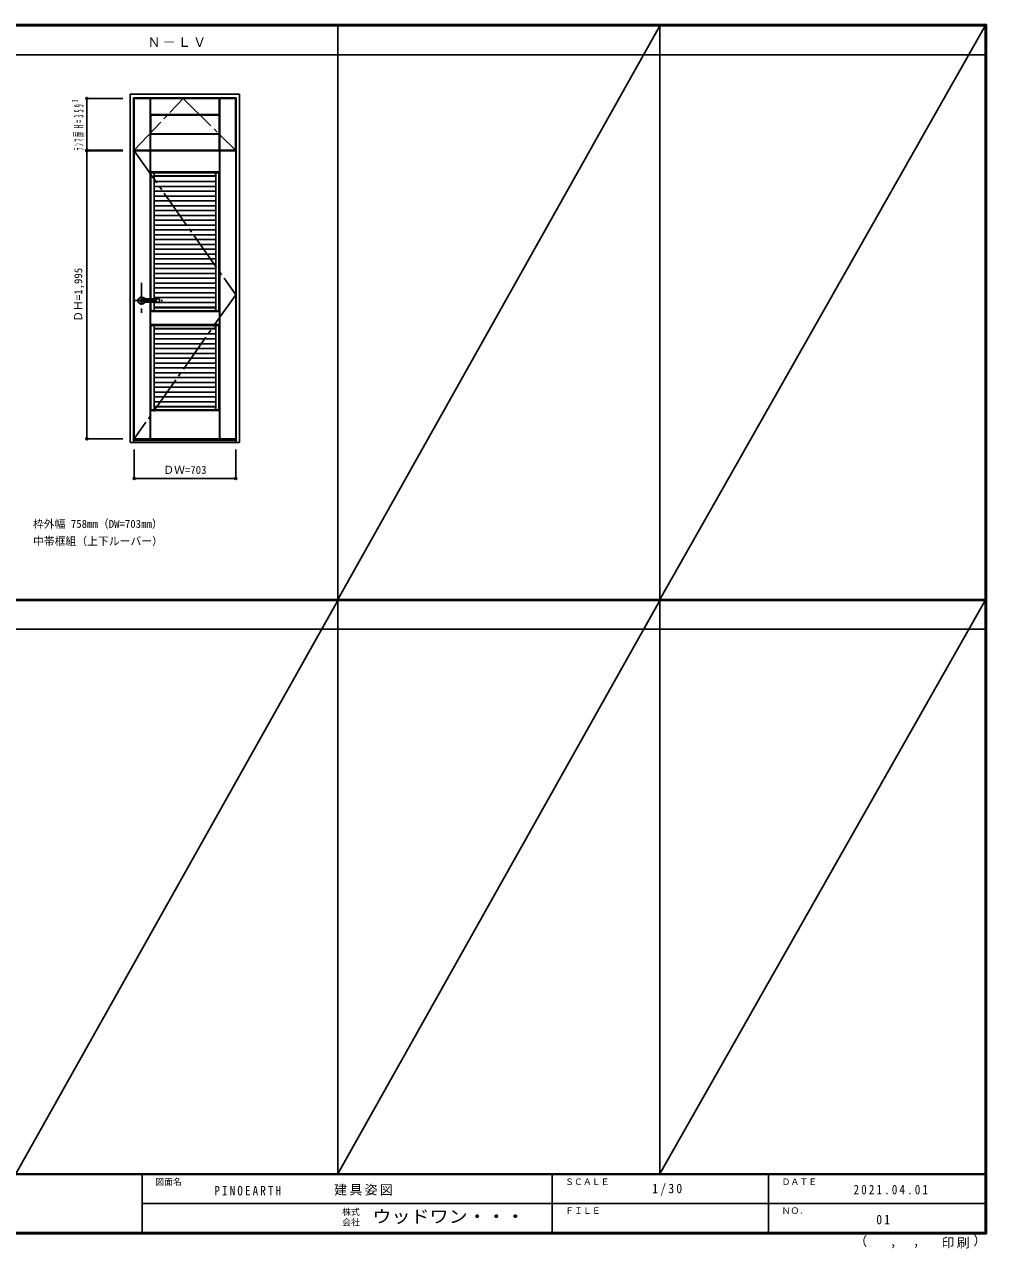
# Model space of a CAD drawing. Units: millimetres, scale not verified. Extents: x -6000 to 5700, y -4307 to 4175.
# Drawn here: x -966 to 5700, y -4307 to 4175 of the extents above; entities that cross this region are included whole.
import ezdxf
from ezdxf.enums import TextEntityAlignment as Align

# ---------------------------------------------------------------- set-up
doc = ezdxf.new("R2010")
doc.units = ezdxf.units.MM
doc.header["$LTSCALE"] = 30
doc.header["$PDMODE"] = 32
doc.header["$PDSIZE"] = 15
doc.linetypes.add('CHAIN1', pattern=[8, 5, -1, 1, -1])
doc.linetypes.add('CHAIN2', pattern=[12, 9, -1, 1, -1])
for name, color, linetype in [('0-1_通り芯', 4, 'CHAIN1'), ('0-2_扉', 3, 'Continuous'), ('0-3_仕上げ', 7, 'Continuous'), ('0-4_枠', 3, 'Continuous'), ('0-5_レバー', 3, 'Continuous'), ('0-7', 7, 'CHAIN2'), ('0-A_文字', 7, 'Continuous'), ('0-B_寸法', 7, 'Continuous'), ('F-1_枠', 6, 'Continuous'), ('F-A_文字', 7, 'Continuous')]:
    doc.layers.add(name, color=color, linetype=linetype)
doc.styles.add('ＭＳ ゴシック', font='')
doc.styles.get('ＭＳ ゴシック').set_extended_font_data('MS Gothic')

msp = doc.modelspace()

# ---------------------------------------------------------------- linework, layer by layer
at = {"layer": '0-1_通り芯'}
for p, q in [((-154.2, 2385.75), (-154.2, 2175.75)), ((-199.2, 2261.75), (-9.2, 2261.75))]:
    msp.add_line(p, q, dxfattribs=at)
at = {"layer": '0-2_扉'}
for p, q in [((-206.7, 3662.25), (496.3, 3662.25)), ((-206.7, 3303.25), (-206.7, 3662.25)), ((496.3, 3303.25), (496.3, 3662.25)), ((-206.7, 3303.25), (496.3, 3303.25)), ((-205.2, 3299.25), (497.8, 3299.25)), ((-205.2, 1304.25), (-205.2, 3299.25)), ((497.8, 1304.25), (497.8, 3299.25)), ((-205.2, 1304.25), (497.8, 1304.25))]:
    msp.add_line(p, q, dxfattribs=at)
at = {"layer": '0-3_仕上げ'}
for p, q in [((-94.7, 3303.25), (-94.7, 3662.25)), ((-93.2, 3549.75), (-93.2, 3662.25)), ((-91.7, 3551.25), (-91.7, 3662.25)), ((384.3, 3551.25), (384.3, 3662.25)), ((387.3, 3303.25), (387.3, 3662.25)), ((-91.7, 3551.25), (-93.2, 3549.75)), ((-93.2, 3549.75), (-90.7, 3547.25)), ((384.3, 3551.25), (-91.7, 3551.25)), ((385.8, 3549.75), (383.3, 3547.25)), ((-93.2, 3415.75), (-90.7, 3418.25)), ((-93.2, 3415.75), (-93.2, 3303.25)), ((-91.7, 3414.25), (-93.2, 3415.75)), ((-91.7, 3414.25), (-91.7, 3303.25)), ((384.3, 3414.25), (-91.7, 3414.25)), ((385.8, 3415.75), (383.3, 3418.25)), ((384.3, 3414.25), (384.3, 3303.25)), ((-94.2, 2273.25), (-94.2, 3299.25)), ((-93.2, 3152.25), (-93.2, 3299.25)), ((384.8, 3153.25), (384.8, 3299.25)), ((386.8, 1304.25), (386.8, 3299.25)), ((-92.2, 3153.25), (-93.2, 3152.25)), ((-90.2, 3149.25), (-93.2, 3152.25)), ((-89.2, 3147.25), (381.8, 3147.25)), ((-89.2, 3147.25), (-89.2, 2273.25)), ((-68.2, 3147.25), (-68.2, 2273.25)), ((360.8, 3147.25), (360.8, 2191.25)), ((381.8, 3147.25), (381.8, 2191.25)), ((385.8, 3152.25), (382.8, 3149.25)), ((-67.2, 3124.29), (359.8, 3124.29)), ((359.8, 3122.79), (-67.2, 3122.79)), ((359.8, 3086.72), (-67.2, 3086.72)), ((358.8, 3126.25), (-66.2, 3126.25)), ((359.8, 3053.22), (-67.2, 3053.22)), ((359.8, 3019.72), (-67.2, 3019.72)), ((359.8, 2986.22), (-67.2, 2986.22)), ((359.8, 2952.72), (-67.2, 2952.72)), ((359.8, 2919.22), (-67.2, 2919.22)), ((359.8, 2885.72), (-67.2, 2885.72)), ((359.8, 2852.22), (-67.2, 2852.22)), ((359.8, 2818.72), (-67.2, 2818.72)), ((359.8, 2785.22), (-67.2, 2785.22)), ((359.8, 2751.72), (-67.2, 2751.72)), ((359.8, 2718.22), (-67.2, 2718.22)), ((359.8, 2684.72), (-67.2, 2684.72)), ((359.8, 2651.22), (-67.2, 2651.22)), ((359.8, 2617.72), (-67.2, 2617.72)), ((359.8, 2584.22), (-67.2, 2584.22)), ((359.8, 2550.72), (-67.2, 2550.72)), ((359.8, 2517.22), (-67.2, 2517.22)), ((359.8, 2483.72), (-67.2, 2483.72)), ((359.8, 2450.22), (-67.2, 2450.22)), ((359.8, 2416.72), (-67.2, 2416.72)), ((359.8, 2383.22), (-67.2, 2383.22)), ((359.8, 2349.72), (-67.2, 2349.72)), ((359.8, 2316.22), (-67.2, 2316.22)), ((-94.2, 1304.25), (-94.2, 2250.25)), ((-89.2, 2250.25), (-89.2, 2191.25)), ((-68.2, 2250.25), (-68.2, 2191.25)), ((359.8, 2282.72), (-67.2, 2282.72)), ((359.8, 2249.22), (-67.2, 2249.22)), ((359.8, 2215.72), (-67.2, 2215.72)), ((-66.2, 2212.25), (-66.2, 2191.25)), ((359.8, 2213.25), (358.8, 2212.25)), ((-93.2, 2188.25), (-90.2, 2191.25)), ((-92.2, 2187.25), (-93.2, 2188.25)), ((384.8, 2187.25), (-92.2, 2187.25)), ((-92.2, 2095.25), (-92.2, 2187.25)), ((382.8, 2191.25), (385.8, 2188.25)), ((384.8, 2187.25), (385.8, 2188.25)), ((384.8, 2095.25), (384.8, 2187.25)), ((385.8, 2094.25), (385.8, 2188.25)), ((-93.2, 2094.25), (-92.2, 2095.25)), ((-92.2, 2095.25), (384.8, 2095.25)), ((-89.2, 2089.25), (-89.2, 1504.25)), ((-89.2, 2089.25), (381.8, 2089.25)), ((-68.2, 2089.25), (-68.2, 1504.25)), ((-67.2, 2066.29), (359.8, 2066.29)), ((358.8, 2068.25), (-66.2, 2068.25)), ((360.8, 2089.25), (360.8, 1504.25)), ((381.8, 2089.25), (381.8, 1504.25)), ((385.8, 2094.25), (382.8, 2091.25)), ((385.8, 2094.25), (384.8, 2095.25)), ((359.8, 2030.21), (-67.2, 2030.21)), ((359.8, 1996.71), (-67.2, 1996.71)), ((359.8, 1963.21), (-67.2, 1963.21)), ((359.8, 1929.71), (-67.2, 1929.71)), ((359.8, 1896.22), (-67.2, 1896.22)), ((359.8, 1862.72), (-67.2, 1862.72)), ((359.8, 1829.22), (-67.2, 1829.22)), ((359.8, 1795.72), (-67.2, 1795.72)), ((359.8, 1762.22), (-67.2, 1762.22)), ((359.8, 1728.72), (-67.2, 1728.72)), ((359.8, 1695.22), (-67.2, 1695.22)), ((359.8, 1661.72), (-67.2, 1661.72)), ((359.8, 1628.22), (-67.2, 1628.22)), ((359.8, 1594.72), (-67.2, 1594.72)), ((359.8, 1561.22), (-67.2, 1561.22)), ((359.8, 1527.72), (-67.2, 1527.72)), ((-93.2, 1501.25), (-90.2, 1504.25)), ((-92.2, 1500.25), (-93.2, 1501.25)), ((-93.2, 1304.25), (-93.2, 1501.25)), ((384.8, 1500.25), (-92.2, 1500.25)), ((-92.2, 1304.25), (-92.2, 1500.25)), ((-66.2, 1525.25), (-66.2, 1504.25)), ((359.8, 1526.25), (358.8, 1525.25)), ((358.8, 1525.25), (358.8, 1504.25)), ((382.8, 1504.25), (385.8, 1501.25)), ((384.8, 1500.25), (385.8, 1501.25)), ((384.8, 1304.25), (384.8, 1500.25)), ((385.8, 1304.25), (385.8, 1501.25))]:
    msp.add_line(p, q, dxfattribs=at)
at = {"layer": '0-3_仕上げ', "color": 3}
for p, q in [((-90.7, 3418.25), (-90.7, 3547.25)), ((-90.7, 3547.25), (383.3, 3547.25)), ((383.3, 3418.25), (383.3, 3547.25)), ((-90.7, 3418.25), (383.3, 3418.25)), ((382.8, 3149.25), (-90.2, 3149.25)), ((-90.2, 2273.25), (-90.2, 3149.25)), ((-67.2, 2273.25), (-67.2, 3149.25)), ((359.8, 2191.25), (359.8, 3149.25)), ((382.8, 2191.25), (382.8, 3149.25)), ((-67.2, 3125.25), (359.8, 3125.25)), ((-90.2, 2191.25), (-90.2, 2250.25)), ((-67.2, 2191.25), (-67.2, 2250.25)), ((-67.2, 2213.25), (359.8, 2213.25)), ((382.8, 2191.25), (-90.2, 2191.25)), ((-90.2, 2091.25), (-90.2, 1504.25)), ((-90.2, 2091.25), (382.8, 2091.25)), ((-67.2, 1504.25), (-67.2, 2091.25)), ((-67.2, 2067.25), (359.8, 2067.25)), ((359.8, 1504.25), (359.8, 2091.25)), ((382.8, 2091.25), (382.8, 1504.25)), ((382.8, 1504.25), (-90.2, 1504.25)), ((-67.2, 1526.25), (359.8, 1526.25))]:
    msp.add_line(p, q, dxfattribs=at)
at = {"layer": '0-3_仕上げ'}
for points in [[(384.3, 3551.25), (385.8, 3549.75), (385.8, 3662.25)], [(384.3, 3414.25), (385.8, 3415.75), (385.8, 3303.25)], [(384.8, 3153.25), (-92.2, 3153.25), (-92.2, 3299.25)], [(384.8, 3153.25), (385.8, 3152.25), (385.8, 3299.25)], [(-67.2, 3125.25), (-66.2, 3126.25), (-66.2, 3147.25)], [(359.8, 3125.25), (358.8, 3126.25), (358.8, 3147.25)], [(-67.2, 2213.25), (-66.2, 2212.25), (358.8, 2212.25), (358.8, 2191.25)], [(-90.2, 2091.25), (-93.2, 2094.25), (-93.2, 2188.25)], [(-67.2, 2067.25), (-66.2, 2068.25), (-66.2, 2089.25)], [(359.8, 2067.25), (358.8, 2068.25), (358.8, 2089.25)], [(-67.2, 1526.25), (-66.2, 1525.25), (358.8, 1525.25)]]:
    msp.add_lwpolyline(points, dxfattribs=at)
at = {"layer": '0-4_枠'}
for p, q in [((-234.2, 3691.25), (523.8, 3691.25)), ((-234.2, 1279.25), (-234.2, 3691.25)), ((-210.2, 3667.25), (499.8, 3667.25)), ((-210.2, 1279.25), (-210.2, 3667.25)), ((499.8, 1279.25), (499.8, 3667.25)), ((523.8, 1279.25), (523.8, 3691.25)), ((-234.2, 1279.25), (523.8, 1279.25)), ((-210.2, 1294.25), (499.8, 1294.25)), ((-210.2, 1291.25), (499.8, 1291.25))]:
    msp.add_line(p, q, dxfattribs=at)
at = {"layer": '0-5_レバー'}
for p, q in [((-154.2, 2271.25), (-135.2, 2271.25)), ((-154.2, 2252.25), (-135.2, 2252.25)), ((-135.2, 2272.25), (-134.2, 2273.25)), ((-135.2, 2251.25), (-135.2, 2272.25)), ((-135.2, 2251.25), (-134.2, 2250.25)), ((-134.2, 2273.25), (-30.2, 2273.25)), ((-30.2, 2250.25), (-134.2, 2250.25)), ((-29.2, 2272.25), (-30.2, 2273.25)), ((-29.2, 2251.25), (-30.2, 2250.25)), ((-29.2, 2251.25), (-29.2, 2272.25))]:
    msp.add_line(p, q, dxfattribs=at)
at = {"layer": '0-5_レバー', "color": 4}
for p, q in [((-134.2, 2250.25), (-134.2, 2273.25)), ((-30.2, 2273.25), (-30.2, 2250.25))]:
    msp.add_line(p, q, dxfattribs=at)
for radius, start, end in [(24.55, 27.93255, 332.06745), (11, 59.72736, 300.27264)]:
    msp.add_arc((-154.2, 2261.75), radius, start, end, dxfattribs=at)
at = {"layer": '0-5_レバー'}
msp.add_arc((-154.2, 2261.75), 9.5, 90, 270, dxfattribs=at)
at = {"layer": '0-7'}
for p, q in [((-206.7, 3303.25), (134.8, 3662.25)), ((134.8, 3662.25), (496.3, 3303.25))]:
    msp.add_line(p, q, dxfattribs=at)
msp.add_lwpolyline([(-205.2, 3299.25), (497.8, 2301.75), (-205.2, 1304.25)], dxfattribs=at)
at = {"layer": '0-B_寸法', "color": 4}
for p, q in [((-534.2, 3662.25), (-284.2, 3662.25)), ((-534.2, 3303.25), (-534.2, 3662.25)), ((-534.2, 3303.25), (-284.2, 3303.25)), ((-534.2, 3299.25), (-534.2, 1304.25)), ((-534.2, 3299.25), (-284.2, 3299.25)), ((-534.2, 1304.25), (-284.2, 1304.25)), ((-205.2, 1029.25), (-205.2, 1229.25))]:
    msp.add_line(p, q, dxfattribs=at)
msp.add_lwpolyline([(-205.2, 1029.25), (497.8, 1029.25), (497.8, 1229.25)], dxfattribs=at)
at = {"layer": '0-B_寸法'}
for p in [(-534.2, 3662.25), (-534.2, 3303.25), (-534.2, 3299.25), (-534.2, 1304.25), (-205.2, 1029.25), (497.8, 1029.25)]:
    msp.add_point(p, dxfattribs=at)
at = {"layer": 'F-1_枠'}
for p, q in [((-6000, 4175), (5700, 4175)), ((-6000, 4170), (5700, 4170)), ((-6000, 4165), (5700, 4165)), ((1204.8, 4175), (1204.8, -3790)), ((3436.4, 4175), (3436.4, -3790)), ((5690, 4175), (5690, -4205)), ((5695, 4175), (5695, -4205)), ((5700, 4175), (5700, -4205)), ((-6000, 3965), (5700, 3965)), ((-6000, 190.5), (5700, 190.5)), ((-6000, 187.5), (5700, 187.5)), ((-6000, 184.5), (5700, 184.5)), ((-6000, -15.5), (5700, -15.5)), ((5700, -3790), (-6000, -3790)), ((5700, -3795), (-6000, -3795)), ((-150, -3795), (-150, -4195)), ((2690, -3795), (2690, -4195)), ((4190, -3795), (4190, -4195)), ((-150, -3995), (5690, -3995.01)), ((5700, -4195), (-6000, -4195)), ((5700, -4200), (-6000, -4200)), ((5700, -4205), (-6000, -4205))]:
    msp.add_line(p, q, dxfattribs=at)
at = {"layer": 'F-A_文字'}
for p, q in [((1204.8, 190.5), (3436.4, 4165)), ((3436.4, 190.5), (5690, 4165)), ((1204.8, 184.5), (-1026.8, -3790)), ((1204.8, -3790), (3436.4, 184.5)), ((3436.4, -3790), (5690, 184.5))]:
    msp.add_line(p, q, dxfattribs=at)

# ---------------------------------------------------------------- texts
at = {"layer": '0-A_文字', "style": 'ＭＳ ゴシック'}
for s, p in [('枠外幅 758mm（DW=703mm）', (-906.8, 670.5)), ('中帯框組（上下ルーバー）', (-906.8, 550.5))]:
    msp.add_text(s, height=54.99, dxfattribs=at).set_placement(p, align=Align.BOTTOM_LEFT)
at = {"layer": '0-A_文字', "insert": (-113.5, 4020), "char_height": 65.98, "attachment_point": 7, "style": 'ＭＳ ゴシック'}
msp.add_mtext('\\T1.17;Ｎ－ＬＶ', dxfattribs=at)
at = {"layer": '0-B_寸法', "style": 'ＭＳ ゴシック'}
msp.add_text('ＤＨ=1,995', height=54.99, rotation=90, dxfattribs=at).set_placement((-549.2, 2114.25), align=Align.BOTTOM_LEFT)
msp.add_text('ＤＷ=703', height=54.99, dxfattribs=at).set_placement((-4.2, 1044.25), align=Align.BOTTOM_LEFT)
at = {"layer": '0-B_寸法', "insert": (-549.2, 3302.75), "char_height": 65.98, "attachment_point": 7, "rotation": 90, "style": 'ＭＳ ゴシック'}
msp.add_mtext('\\T1.67;\\W0.4;ﾗﾝﾏ扉H=359³', dxfattribs=at)
at = {"layer": 'F-A_文字', "style": 'ＭＳ ゴシック'}
for s, height, p in [('図面名', 43.99, (-60, -3880)), ('ＳＣＡＬＥ', 43.99, (2780, -3880)), ('ＤＡＴＥ', 43.99, (4280, -3880)), ('株式', 43.99, (1235, -4089)), ('ＦＩＬＥ', 43.99, (2780, -4080)), ('ＮＯ．', 43.99, (4280, -4080)), ('会社', 43.99, (1235, -4161)), ('（', 65.98, (4784.03, -4308.31)), ('）', 65.98, (5608.4, -4304.13)), (',', 65.98, (5031.28, -4308.31)), (',', 65.98, (5190.2, -4305.53))]:
    msp.add_text(s, height=height, dxfattribs=at).set_placement(p, align=Align.BOTTOM_LEFT)
at = {"layer": 'F-A_文字', "style": 'ＭＳ ゴシック', "width": 1.1}
msp.add_text('ウッドワン・・・', height=87.98, dxfattribs=at).set_placement((1445, -4155), align=Align.BOTTOM_LEFT)
at = {"layer": 'F-A_文字', "char_height": 65.98, "attachment_point": 7, "style": 'ＭＳ ゴシック'}
for s, insert in [('\\T1.39;\\W0.85;PINOEARTH', (350, -3940)), ('\\T1.17;建具姿図', (1180.42, -3940)), ('\\T1.38;\\W0.9;1/30', (3383.75, -3940)), ('\\T1.39;\\W0.85;2021.04.01', (4778.75, -3932.5)), ('\\T1.36;\\W0.9;01', (4936.25, -4140)), ('\\T1.17;印刷', (5388.15, -4306.92))]:
    msp.add_mtext(s, dxfattribs=dict(at, insert=insert))

doc.saveas('drawing.dxf')
